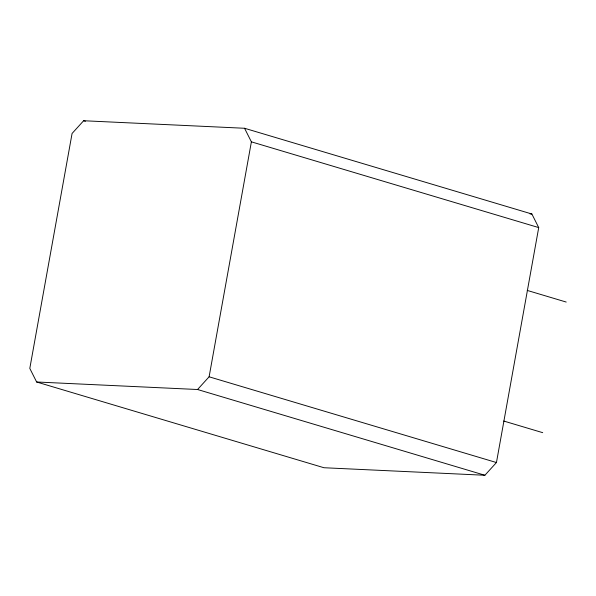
<?xml version="1.0" encoding="UTF-8"?>
<svg xmlns="http://www.w3.org/2000/svg" width="596" height="596" viewBox="0 0 596 596"><rect width="100%" height="100%" fill="white"/><g stroke="black" fill="none" stroke-linecap="round" stroke-linejoin="round"><path stroke-width="0.89" d="M36.632 381.991L197.552 389.508L209.107 376.799L251.385 141.841L244.554 128.267L83.634 120.742L72.079 133.459L29.8 368.41L36.632 381.991L323.963 467.733L484.883 475.258L496.446 462.541L538.717 227.59L531.885 214.009L244.554 128.267M530.038 213.927L531.885 214.009M251.385 141.841L538.717 227.59M83.634 120.742L85.422 121.271M527.236 290.423L566.2 302.053M503.747 421.037L542.703 432.666M209.107 376.799L496.446 462.541M197.552 389.508L484.883 475.258"/></g></svg>
